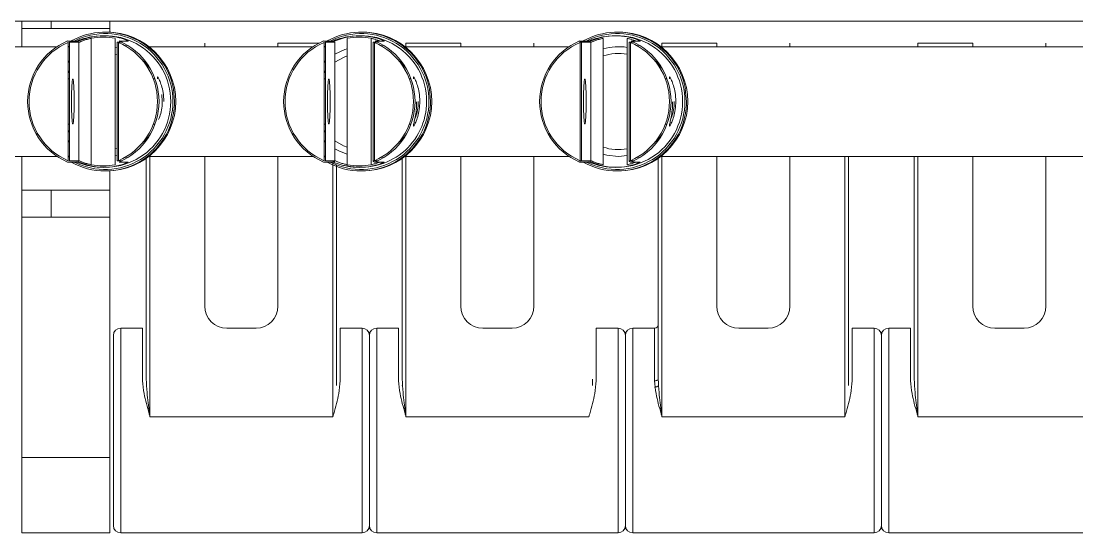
# Model space of a CAD drawing. Header units: millimetres. Extents: x 157 to 416, y 629 to 713.
# Drawn here: x 164.547 to 167.434, y 643.98 to 645.38 of the extents above; entities that cross this region are included whole.
import ezdxf

# ---------------------------------------------------------------- set-up
doc = ezdxf.new("R2010")
doc.units = ezdxf.units.MM

msp = doc.modelspace()

# ---------------------------------------------------------------- linework, layer by layer
at = {"color": 7, "linetype": 'Continuous', "lineweight": 15}
for p, q in [((164.4494, 645.3804), (169.7679, 645.3804)), ((164.5494, 645.3804), (164.5494, 645.3604)), ((164.6294, 645.3804), (164.6294, 645.3604)), ((164.7894, 645.3804), (164.7894, 645.3604)), ((164.7894, 645.3604), (164.5494, 645.3604)), ((164.5494, 645.3604), (164.5494, 645.3104)), ((164.7763, 645.3404), (164.7717, 645.3404)), ((164.7802, 645.3504), (164.7768, 645.3504)), ((164.7894, 645.3604), (164.7894, 645.3501)), ((165.4763, 645.3404), (165.4717, 645.3404)), ((165.4802, 645.3504), (165.4768, 645.3504)), ((166.1763, 645.3404), (166.1717, 645.3404)), ((166.1802, 645.3504), (166.1768, 645.3504)), ((164.6741, 645.3259), (164.6989, 645.3259)), ((164.6754, 644.9984), (164.6754, 645.3223)), ((164.6797, 645.3121), (164.6754, 645.3093)), ((164.7045, 645.3223), (164.6797, 645.3223)), ((164.6797, 645.3223), (164.6797, 644.9984)), ((164.7045, 644.9984), (164.7045, 645.3223)), ((164.7385, 645.3332), (164.7385, 644.9875)), ((164.8043, 644.9875), (164.8043, 645.3332)), ((164.8094, 644.9984), (164.8094, 645.3223)), ((164.8094, 645.3223), (164.823, 645.3223)), ((164.8132, 645.3223), (164.8132, 644.9984)), ((164.8398, 645.3259), (164.815, 645.3259)), ((164.8342, 645.3163), (164.8342, 645.3116)), ((165.0494, 645.3104), (165.0494, 645.3204)), ((165.3623, 645.3204), (165.2494, 645.3204)), ((165.2494, 645.3204), (165.2494, 645.3104)), ((165.3741, 645.3259), (165.3989, 645.3259)), ((165.3754, 644.9984), (165.3754, 645.3223)), ((165.3797, 645.3121), (165.3754, 645.3093)), ((165.4045, 645.3223), (165.3797, 645.3223)), ((165.3797, 645.3223), (165.3797, 644.9984)), ((165.4045, 644.9984), (165.4045, 645.3223)), ((165.4385, 645.3332), (165.4385, 644.9875)), ((165.5043, 644.9875), (165.5043, 645.3332)), ((165.5094, 644.9984), (165.5094, 645.3223)), ((165.5094, 645.3223), (165.523, 645.3223)), ((165.5132, 645.3223), (165.5132, 644.9984)), ((165.5398, 645.3259), (165.515, 645.3259)), ((165.5343, 645.3115), (165.5343, 645.3163)), ((165.7494, 645.3204), (165.5994, 645.3204)), ((165.5994, 645.3204), (165.5994, 645.3104)), ((165.7494, 645.3104), (165.7494, 645.3204)), ((165.9494, 645.3204), (165.9494, 645.3104)), ((166.0741, 645.3259), (166.0989, 645.3259)), ((166.0754, 644.9984), (166.0754, 645.3223)), ((166.0797, 645.3223), (166.0754, 645.3223)), ((166.0797, 645.3223), (166.0797, 644.9984)), ((166.1045, 645.3223), (166.0797, 645.3223)), ((166.1045, 644.9984), (166.1045, 645.3223)), ((166.1385, 645.3332), (166.1385, 644.9875)), ((166.2043, 644.9875), (166.2043, 645.3332)), ((166.2094, 644.9984), (166.2094, 645.3223)), ((166.2094, 645.3223), (166.223, 645.3223)), ((166.2132, 645.3223), (166.2132, 644.9984)), ((166.2398, 645.3259), (166.215, 645.3259)), ((166.2343, 645.3115), (166.2343, 645.3163)), ((166.4494, 645.3204), (166.2994, 645.3204)), ((166.2994, 645.3204), (166.2994, 645.3104)), ((166.4494, 645.3104), (166.4494, 645.3204)), ((166.6494, 645.3204), (166.6494, 645.3104)), ((167.1494, 645.3204), (166.9994, 645.3204)), ((166.9994, 645.3204), (166.9994, 645.3104)), ((167.1494, 645.3104), (167.1494, 645.3204)), ((167.3494, 645.3204), (167.3494, 645.3104)), ((164.6453, 645.3104), (164.1966, 645.3104)), ((164.8094, 645.3075), (164.8043, 645.3084)), ((164.8094, 645.2886), (164.8043, 645.2897)), ((165.3453, 645.3104), (164.8966, 645.3104)), ((166.0453, 645.3104), (165.5966, 645.3104)), ((168.6236, 645.3104), (166.2966, 645.3104)), ((164.6797, 645.2446), (164.6754, 645.2392)), ((165.3797, 645.2446), (165.3754, 645.2392)), ((164.6797, 645.2224), (164.6754, 645.2224)), ((164.9132, 645.2224), (164.9087, 645.2224)), ((165.3797, 645.2224), (165.3754, 645.2224)), ((165.6132, 645.2224), (165.6087, 645.2224)), ((166.3132, 645.2224), (166.3087, 645.2224)), ((164.933, 645.1604), (164.9315, 645.18)), ((164.6754, 645.0984), (164.6797, 645.0984)), ((164.6754, 645.0815), (164.6797, 645.0761)), ((164.9087, 645.0984), (164.9132, 645.0984)), ((165.3754, 645.0984), (165.3797, 645.0984)), ((165.3754, 645.0815), (165.3797, 645.0761)), ((165.6087, 645.0984), (165.6132, 645.0984)), ((166.3087, 645.0984), (166.3132, 645.0984)), ((164.6754, 645.0534), (164.6797, 645.0494)), ((165.3754, 645.0534), (165.3797, 645.0494)), ((164.8043, 645.0311), (164.8094, 645.0321)), ((164.1966, 645.0104), (164.6453, 645.0104)), ((164.5494, 645.0104), (164.5494, 644.918)), ((164.6989, 644.9948), (164.6741, 644.9948)), ((164.6754, 645.0114), (164.6797, 645.0086)), ((164.6797, 644.9984), (164.7045, 644.9984)), ((164.8043, 645.0123), (164.8094, 645.0132)), ((164.823, 644.9984), (164.8094, 644.9984)), ((164.815, 644.9948), (164.8398, 644.9948)), ((164.8342, 645.0092), (164.8342, 645.0044)), ((164.8894, 644.4012), (164.8894, 645.0051)), ((164.8966, 645.0104), (165.3453, 645.0104)), ((165.0494, 644.6004), (165.0494, 645.0104)), ((165.2494, 645.0104), (165.2494, 644.6004)), ((165.3989, 644.9948), (165.3741, 644.9948)), ((165.3754, 645.0114), (165.3797, 645.0086)), ((165.3797, 644.9984), (165.4045, 644.9984)), ((165.3978, 644.9984), (165.4035, 644.9958)), ((165.5134, 644.9944), (165.5382, 644.9944)), ((165.515, 644.9948), (165.5398, 644.9948)), ((165.5343, 645.0044), (165.5343, 645.0092)), ((165.5894, 644.4012), (165.5894, 645.0051)), ((165.5966, 645.0104), (166.0453, 645.0104)), ((165.7494, 644.6004), (165.7494, 645.0104)), ((165.9494, 645.0104), (165.9494, 644.6004)), ((166.0989, 644.9948), (166.0741, 644.9948)), ((166.0754, 644.9984), (166.0797, 644.9984)), ((166.0797, 644.9984), (166.1045, 644.9984)), ((166.1804, 645.0104), (166.2043, 645.0123)), ((166.2134, 644.9944), (166.2382, 644.9944)), ((166.215, 644.9948), (166.2398, 644.9948)), ((166.2343, 645.0044), (166.2343, 645.0092)), ((166.2894, 644.4012), (166.2894, 645.0051)), ((166.2966, 645.0104), (168.6236, 645.0104)), ((166.4494, 644.6004), (166.4494, 645.0104)), ((166.6494, 645.0104), (166.6494, 644.6004)), ((166.7994, 644.2977), (166.7994, 645.0104)), ((166.8094, 645.0104), (166.8094, 644.4012)), ((166.9894, 644.4012), (166.9894, 645.0104)), ((167.1494, 644.6004), (167.1494, 645.0104)), ((167.3494, 645.0104), (167.3494, 644.6004)), ((164.7717, 644.9804), (164.7763, 644.9804)), ((164.7768, 644.9704), (164.7802, 644.9704)), ((164.7894, 644.9706), (164.7894, 644.918)), ((165.3994, 644.2977), (165.3994, 644.9912)), ((165.4094, 644.9869), (165.4094, 644.4012)), ((165.4717, 644.9804), (165.4763, 644.9804)), ((165.4768, 644.9704), (165.4802, 644.9704)), ((166.1717, 644.9804), (166.1763, 644.9804)), ((166.1768, 644.9704), (166.1802, 644.9704)), ((164.7894, 644.918), (164.5494, 644.918)), ((164.5494, 644.918), (164.5494, 644.8441)), ((164.6294, 644.918), (164.6294, 644.8441)), ((164.7894, 644.918), (164.7894, 644.8441)), ((164.5494, 644.8441), (164.5494, 644.1864)), ((164.7894, 644.8441), (164.5494, 644.8441)), ((164.7894, 644.8441), (164.7894, 644.1864)), ((164.8794, 644.5404), (164.8194, 644.5404)), ((164.8794, 644.3964), (164.8794, 644.5404)), ((165.1894, 644.5404), (165.1094, 644.5404)), ((165.4094, 644.5504), (165.4094, 644.3836)), ((165.4794, 644.5404), (165.4194, 644.5404)), ((165.4194, 644.5404), (165.4194, 644.3964)), ((165.5794, 644.5404), (165.5194, 644.5404)), ((165.5794, 644.3964), (165.5794, 644.5404)), ((165.8894, 644.5404), (165.8094, 644.5404)), ((166.1794, 644.5404), (166.1194, 644.5404)), ((166.1194, 644.5404), (166.1194, 644.3964)), ((166.2794, 644.5404), (166.2194, 644.5404)), ((166.5894, 644.5404), (166.5094, 644.5404)), ((166.8794, 644.5404), (166.8194, 644.5404)), ((166.8194, 644.5404), (166.8194, 644.3964)), ((166.9794, 644.5404), (166.9194, 644.5404)), ((166.9794, 644.3964), (166.9794, 644.5404)), ((167.2894, 644.5404), (167.2094, 644.5404)), ((164.7994, 644.2604), (164.7994, 644.5204)), ((165.4994, 644.2604), (165.4994, 644.5204)), ((166.1994, 644.5204), (166.1994, 644.2604)), ((166.8994, 644.2604), (166.8994, 644.5204)), ((165.4094, 644.3836), (165.4094, 644.4012)), ((166.1094, 644.4012), (166.1094, 644.3836)), ((166.8094, 644.4012), (166.8094, 644.3836)), ((165.5895, 644.3804), (165.5894, 644.3836)), ((164.8994, 644.2977), (165.3994, 644.2977)), ((165.5994, 644.2977), (166.0994, 644.2977)), ((166.2994, 644.2977), (166.7994, 644.2977)), ((166.9994, 644.2977), (167.4994, 644.2977)), ((164.7994, 644.0004), (164.7994, 644.2604)), ((165.4994, 644.0004), (165.4994, 644.2604)), ((166.1994, 644.2604), (166.1994, 644.0004)), ((166.8994, 644.0004), (166.8994, 644.2604)), ((164.5494, 644.1864), (164.5494, 643.9804)), ((164.7894, 644.1864), (164.5494, 644.1864)), ((164.7894, 644.1864), (164.7894, 643.9804)), ((164.5494, 643.9804), (164.7894, 643.9804)), ((164.8194, 643.9804), (165.4794, 643.9804)), ((165.5194, 643.9804), (166.1794, 643.9804)), ((166.2194, 643.9804), (166.8794, 643.9804)), ((166.9194, 643.9804), (167.5794, 643.9804))]:
    msp.add_line(p, q, dxfattribs=at)
at = {"color": 8, "linetype": 'Continuous', "lineweight": 15}
for p, q in [((165.5342, 645.3163), (165.5342, 645.3116)), ((166.2342, 645.3163), (166.2342, 645.3116)), ((164.8994, 645.0104), (164.8994, 644.2977)), ((165.523, 644.9984), (165.5094, 644.9984)), ((165.5342, 645.0092), (165.5342, 645.0044)), ((165.5994, 645.0104), (165.5994, 644.2977)), ((166.223, 644.9984), (166.2094, 644.9984)), ((166.2342, 645.0092), (166.2342, 645.0044)), ((166.2994, 645.0104), (166.2994, 644.2977)), ((166.9994, 645.0104), (166.9994, 644.2977)), ((164.8194, 644.5404), (164.8194, 644.2604)), ((165.4794, 644.2604), (165.4794, 644.5404)), ((165.5194, 644.5404), (165.5194, 644.2604)), ((166.1794, 644.2604), (166.1794, 644.5404)), ((166.2194, 644.5404), (166.2194, 644.2604)), ((166.2794, 644.3964), (166.2794, 644.5404)), ((166.8794, 644.2604), (166.8794, 644.5404)), ((166.9194, 644.5404), (166.9194, 644.2604)), ((164.8194, 644.2604), (164.8194, 643.9804)), ((165.4794, 643.9804), (165.4794, 644.2604)), ((165.5194, 644.2604), (165.5194, 643.9804)), ((166.1794, 643.9804), (166.1794, 644.2604)), ((166.2194, 644.2604), (166.2194, 643.9804)), ((166.8794, 643.9804), (166.8794, 644.2604)), ((166.9194, 644.2604), (166.9194, 643.9804))]:
    msp.add_line(p, q, dxfattribs=at)
at = {"color": 7, "linetype": 'Continuous', "lineweight": 15, "flags": 128}
for points in [[(165.4385, 645.3043), (165.4326, 645.3025), (165.4045, 645.2896)], [(165.4385, 645.285), (165.4285, 645.2811), (165.4045, 645.2676)], [(164.6797, 645.2713), (164.6775, 645.2693), (164.6754, 645.2673)], [(164.8999, 645.2508), (164.8834, 645.2693), (164.8792, 645.2731)], [(165.3797, 645.2713), (165.3775, 645.2693), (165.3754, 645.2673)], [(165.5999, 645.2508), (165.5834, 645.2693), (165.5792, 645.2731)], [(166.2994, 645.2513), (166.2834, 645.2693), (166.2792, 645.2731)], [(164.6845, 645.1604), (164.6847, 645.1816), (164.6854, 645.2002), (164.6865, 645.2141), (164.6878, 645.2214), (164.6892, 645.2214), (164.6905, 645.2141), (164.6915, 645.2002), (164.6922, 645.1816), (164.6925, 645.1604), (164.6922, 645.1392), (164.6915, 645.1205), (164.6905, 645.1067), (164.6892, 645.0993), (164.6878, 645.0993), (164.6865, 645.1067), (164.6854, 645.1205), (164.6847, 645.1392), (164.6845, 645.1604)], [(165.3845, 645.1604), (165.3847, 645.1816), (165.3854, 645.2002), (165.3865, 645.2141), (165.3878, 645.2214), (165.3892, 645.2214), (165.3905, 645.2141), (165.3915, 645.2002), (165.3922, 645.1816), (165.3925, 645.1604), (165.3922, 645.1392), (165.3915, 645.1205), (165.3905, 645.1067), (165.3892, 645.0993), (165.3878, 645.0993), (165.3865, 645.1067), (165.3854, 645.1205), (165.3847, 645.1392), (165.3845, 645.1604)], [(166.0845, 645.1604), (166.0847, 645.1816), (166.0854, 645.2002), (166.0865, 645.2141), (166.0878, 645.2214), (166.0892, 645.2214), (166.0905, 645.2141), (166.0915, 645.2002), (166.0922, 645.1816), (166.0925, 645.1604), (166.0922, 645.1392), (166.0915, 645.1205), (166.0905, 645.1067), (166.0892, 645.0993), (166.0878, 645.0993), (166.0865, 645.1067), (166.0854, 645.1205), (166.0847, 645.1392), (166.0845, 645.1604)], [(164.8792, 645.0476), (164.8945, 645.0633), (164.8999, 645.07)], [(165.4045, 645.0531), (165.4285, 645.0396), (165.4385, 645.0358)], [(165.5792, 645.0476), (165.5945, 645.0633), (165.5999, 645.07)], [(166.2792, 645.0476), (166.2945, 645.0633), (166.2994, 645.0694)], [(165.4045, 645.0311), (165.4176, 645.0242), (165.4385, 645.0164)], [(165.5382, 644.9944), (165.5388, 644.9945), (165.5398, 644.9948)], [(166.1385, 645.0164), (166.1483, 645.0139), (166.1804, 645.0104)], [(166.2382, 644.9944), (166.2388, 644.9945), (166.2398, 644.9948)], [(166.2794, 644.3964), (166.2814, 644.3965), (166.2833, 644.3968), (166.285, 644.3972), (166.2865, 644.3978), (166.2878, 644.3985), (166.2887, 644.3994), (166.2893, 644.4003), (166.2894, 644.4012)], [(166.2794, 644.3794), (166.2814, 644.3795), (166.2833, 644.3797), (166.285, 644.3801), (166.2865, 644.3806), (166.2878, 644.3813), (166.2887, 644.382), (166.2893, 644.3828), (166.2894, 644.3836)]]:
    msp.add_lwpolyline(points, dxfattribs=at)
at = {"color": 8, "linetype": 'Continuous', "lineweight": 15, "flags": 128}
for points in [[(164.9633, 645.1947), (164.9664, 645.1604), (164.9663, 645.1529)], [(165.6633, 645.1947), (165.6664, 645.1604), (165.6663, 645.1529)], [(166.3633, 645.1947), (166.3664, 645.1604), (166.3663, 645.1529)]]:
    msp.add_lwpolyline(points, dxfattribs=at)
at = {"color": 7, "linetype": 'Continuous', "lineweight": 15}
for centre, radius, start, end in [((164.7768, 645.1607), 0.1896, 10.3145, 119.362), ((164.7766, 645.1607), 0.1856, 359.8934, 117.0929), ((164.7763, 645.1607), 0.1797, 359.9071, 115.8925), ((164.7717, 645.1611), 0.1793, 79.1707, 100.8293), ((164.7799, 645.1604), 0.19, 270.0963, 89.9037), ((165.4768, 645.1607), 0.1896, 10.3149, 119.3617), ((165.4766, 645.1607), 0.1856, 359.8937, 117.0927), ((165.4763, 645.1607), 0.1797, 359.9071, 115.8925), ((165.4717, 645.1611), 0.1793, 79.1709, 100.8291), ((165.4799, 645.1604), 0.19, 270.0963, 89.9037), ((166.1768, 645.1607), 0.1896, 10.3145, 119.362), ((166.1766, 645.1607), 0.1856, 359.8936, 117.0927), ((166.1763, 645.1607), 0.1797, 359.9071, 115.8925), ((166.1717, 645.1611), 0.1793, 79.1707, 100.8293), ((166.1799, 645.1604), 0.19, 270.0963, 89.9037), ((164.745, 645.1604), 0.1801, 113.177, 246.823), ((164.7448, 645.1604), 0.1761, 113.1767, 246.8233), ((164.7714, 645.1611), 0.1753, 79.1707, 100.8293), ((164.7438, 645.1604), 0.1761, 293.177, 66.823), ((164.7441, 645.1604), 0.1801, 293.1769, 66.8231), ((165.445, 645.1604), 0.1801, 113.177, 246.823), ((165.4448, 645.1604), 0.1761, 113.1768, 246.8232), ((165.4714, 645.1611), 0.1753, 79.1707, 100.8293), ((165.4438, 645.1604), 0.1761, 293.177, 66.823), ((165.4441, 645.1604), 0.1801, 293.1767, 66.8233), ((166.145, 645.1604), 0.1801, 113.177, 246.823), ((166.1448, 645.1604), 0.1761, 113.1768, 246.8232), ((166.0893, 645.3293), 0.0155, 192.3327, 206.7793), ((166.1438, 645.1604), 0.1761, 293.177, 66.823), ((166.1441, 645.1604), 0.1801, 293.1767, 66.8233), ((166.1804, 645.161), 0.1494, 80.7951, 106.3149), ((166.1804, 645.1609), 0.131, 79.4867, 108.6887), ((164.7768, 645.16), 0.1896, 240.6315, 357.8663), ((164.7765, 645.1601), 0.1856, 242.9225, 0.0912), ((164.7763, 645.1601), 0.1797, 244.1075, 0.0929), ((165.4768, 645.16), 0.1896, 240.6314, 357.8665), ((165.4765, 645.1601), 0.1856, 242.9226, 0.091), ((165.4762, 645.1601), 0.1797, 257.7262, 0.0751), ((166.1768, 645.16), 0.1896, 240.6314, 357.8666), ((166.1765, 645.1601), 0.1856, 242.9226, 0.0911), ((166.1763, 645.1601), 0.1797, 244.1075, 0.0929), ((166.1804, 645.1598), 0.131, 251.3113, 280.5133), ((165.4005, 644.9984), 0.00399, 246.9313, 0.099), ((165.5134, 644.9984), 0.00399, 179.9073, 293.0624), ((166.0893, 644.9915), 0.0155, 153.2205, 167.6674), ((166.2134, 644.9984), 0.00399, 179.9103, 293.0594), ((164.7717, 645.1596), 0.1793, 259.1707, 280.8293), ((164.7714, 645.1596), 0.1753, 259.1707, 280.8293), ((165.4533, 644.9836), 0.0153, 165.4467, 180.32), ((165.4717, 645.1596), 0.1793, 259.1708, 280.8292), ((165.4714, 645.1596), 0.1753, 259.1707, 280.8293), ((166.1717, 645.1596), 0.1793, 259.1707, 280.8293), ((165.1094, 644.6004), 0.06, 180, 270), ((165.1894, 644.6004), 0.06, 270, 0), ((165.8094, 644.6004), 0.06, 180, 270), ((165.8894, 644.6004), 0.06, 270, 0), ((166.5094, 644.6004), 0.06, 180, 270), ((166.5894, 644.6004), 0.06, 270, 0), ((167.2094, 644.6004), 0.06, 180, 270), ((167.2894, 644.6004), 0.06, 270, 0), ((164.8194, 644.5204), 0.02, 90, 180), ((165.4794, 644.5204), 0.02, 0, 90), ((165.5194, 644.5204), 0.02, 90, 180), ((166.1794, 644.5204), 0.02, 0, 90), ((166.2194, 644.5204), 0.02, 90, 180), ((166.2794, 644.5504), 0.01, 270, 0), ((166.8794, 644.5204), 0.02, 0, 90), ((166.9194, 644.5204), 0.02, 90, 180), ((164.8194, 644.0004), 0.02, 180, 270), ((165.4794, 644.0004), 0.02, 270, 0), ((165.5194, 644.0004), 0.02, 180, 270), ((166.1794, 644.0004), 0.02, 270, 0), ((166.2194, 644.0004), 0.02, 180, 270), ((166.8794, 644.0004), 0.02, 270, 0), ((166.9194, 644.0004), 0.02, 180, 270)]:
    msp.add_arc(centre, radius, start, end, dxfattribs=at)
for points, knots in [([(164.6989, 645.3259), (164.6995, 645.3261), (164.7007, 645.3264), (164.7069, 645.3287), (164.7158, 645.3316), (164.7266, 645.3348), (164.7344, 645.3364), (164.738, 645.3372)], [0, 0, 0, 0, 0.194109, 0.387864, 0.591522, 0.812507, 1, 1, 1, 1]), ([(164.7385, 645.3332), (164.7348, 645.3324), (164.7273, 645.3306), (164.7173, 645.3272), (164.7095, 645.3241), (164.7054, 645.3225), (164.7047, 645.3223), (164.7045, 645.3223)], [0, 0, 0, 0, 0.220807, 0.441319, 0.668034, 0.888252, 1, 1, 1, 1]), ([(164.8053, 645.3372), (164.8096, 645.3362), (164.8181, 645.3344), (164.829, 645.3309), (164.8367, 645.3278), (164.8399, 645.3261), (164.8398, 645.326), (164.8398, 645.3259)], [0, 0, 0, 0, 0.225762, 0.451388, 0.679642, 0.897417, 1, 1, 1, 1]), ([(165.3989, 645.3259), (165.3995, 645.3261), (165.4007, 645.3264), (165.4069, 645.3287), (165.4158, 645.3316), (165.4266, 645.3348), (165.4344, 645.3364), (165.438, 645.3372)], [0, 0, 0, 0, 0.1941098, 0.3878711, 0.5915298, 0.8125066, 1, 1, 1, 1]), ([(165.5271, 645.3259), (165.5257, 645.3266), (165.522, 645.3282), (165.5139, 645.331), (165.5073, 645.3325), (165.5043, 645.3332)], [0, 0, 0, 0, 0.254354, 0.666985, 1, 1, 1, 1]), ([(165.5053, 645.3372), (165.5096, 645.3362), (165.5181, 645.3344), (165.529, 645.3309), (165.5367, 645.3278), (165.5399, 645.3261), (165.5398, 645.326), (165.5398, 645.3259)], [0, 0, 0, 0, 0.225755, 0.451383, 0.679639, 0.897416, 1, 1, 1, 1]), ([(166.0989, 645.3259), (166.0995, 645.3261), (166.1007, 645.3264), (166.1069, 645.3287), (166.1158, 645.3316), (166.1266, 645.3348), (166.1344, 645.3364), (166.138, 645.3372)], [0, 0, 0, 0, 0.194108, 0.387867, 0.591524, 0.812499, 1, 1, 1, 1]), ([(166.1385, 645.3332), (166.1348, 645.3324), (166.1273, 645.3306), (166.1173, 645.3272), (166.1095, 645.3241), (166.1054, 645.3225), (166.1047, 645.3223), (166.1045, 645.3223)], [0, 0, 0, 0, 0.220797, 0.441319, 0.668028, 0.888252, 1, 1, 1, 1]), ([(166.2271, 645.3259), (166.2257, 645.3266), (166.222, 645.3282), (166.2139, 645.331), (166.2073, 645.3325), (166.2043, 645.3332)], [0, 0, 0, 0, 0.254354, 0.666985, 1, 1, 1, 1]), ([(166.2053, 645.3372), (166.2096, 645.3362), (166.2181, 645.3344), (166.229, 645.3309), (166.2367, 645.3278), (166.2399, 645.3261), (166.2398, 645.326), (166.2398, 645.3259)], [0, 0, 0, 0, 0.225764, 0.4513837, 0.679639, 0.8974157, 1, 1, 1, 1]), ([(164.9204, 645.222), (164.9199, 645.2244), (164.919, 645.2291), (164.9212, 645.227), (164.9256, 645.2188), (164.931, 645.2047), (164.936, 645.1847), (164.9368, 645.1687), (164.9372, 645.1604)], [0, 0, 0, 0, 0.170623, 0.327203, 0.479085, 0.640734, 0.813913, 1, 1, 1, 1]), ([(165.6204, 645.222), (165.6199, 645.2244), (165.619, 645.2291), (165.6212, 645.227), (165.6256, 645.2188), (165.631, 645.2047), (165.636, 645.1847), (165.6368, 645.1687), (165.6372, 645.1604)], [0, 0, 0, 0, 0.170623, 0.327203, 0.479085, 0.640735, 0.813913, 1, 1, 1, 1]), ([(166.3204, 645.222), (166.3199, 645.2244), (166.319, 645.2291), (166.3212, 645.227), (166.3256, 645.2188), (166.331, 645.2047), (166.336, 645.1847), (166.3368, 645.1687), (166.3372, 645.1604)], [0, 0, 0, 0, 0.170623, 0.327204, 0.479085, 0.640734, 0.813913, 1, 1, 1, 1]), ([(164.9231, 645.1108), (164.9242, 645.1134), (164.9271, 645.1202), (164.9314, 645.1367), (164.9329, 645.1516), (164.933, 645.1595), (164.933, 645.1604)], [0, 0, 0, 0, 0.231268, 0.59812, 0.957561, 1, 1, 1, 1]), ([(165.6372, 645.1604), (165.6369, 645.1529), (165.6363, 645.1381), (165.6317, 645.1182), (165.626, 645.1026), (165.6211, 645.0935), (165.6191, 645.092), (165.62, 645.0975), (165.6228, 645.109), (165.6262, 645.1262), (165.6286, 645.1443), (165.6284, 645.1559), (165.6284, 645.1596)], [0, 0, 0, 0, 0.105569, 0.211011, 0.319695, 0.430157, 0.533466, 0.629805, 0.728779, 0.83589, 0.94665, 1, 1, 1, 1]), ([(165.6231, 645.1108), (165.6242, 645.1134), (165.6271, 645.1202), (165.6314, 645.1367), (165.6329, 645.1516), (165.633, 645.1595), (165.633, 645.1604)], [0, 0, 0, 0, 0.231268, 0.59812, 0.957561, 1, 1, 1, 1]), ([(166.3372, 645.1604), (166.3369, 645.1529), (166.3363, 645.1381), (166.3317, 645.1182), (166.326, 645.1026), (166.3211, 645.0935), (166.3191, 645.092), (166.32, 645.0975), (166.3228, 645.109), (166.3262, 645.1262), (166.3286, 645.1443), (166.3284, 645.1559), (166.3284, 645.1596)], [0, 0, 0, 0, 0.105569, 0.211011, 0.319695, 0.430157, 0.533466, 0.629805, 0.72878, 0.83589, 0.94665, 1, 1, 1, 1]), ([(166.3231, 645.1108), (166.3242, 645.1134), (166.3271, 645.1202), (166.3314, 645.1367), (166.3329, 645.1516), (166.333, 645.1595), (166.333, 645.1604)], [0, 0, 0, 0, 0.231268, 0.59812, 0.957561, 1, 1, 1, 1]), ([(164.738, 644.9836), (164.7337, 644.9845), (164.725, 644.9863), (164.7133, 644.9898), (164.7044, 644.993), (164.6999, 644.9946), (164.6991, 644.9947), (164.6989, 644.9948)], [0, 0, 0, 0, 0.225762, 0.451361, 0.67962, 0.897445, 1, 1, 1, 1]), ([(164.7045, 644.9984), (164.705, 644.9983), (164.7061, 644.998), (164.7115, 644.9958), (164.7193, 644.9928), (164.7287, 644.9898), (164.7355, 644.9882), (164.7385, 644.9875)], [0, 0, 0, 0, 0.196064, 0.391748, 0.597761, 0.820358, 1, 1, 1, 1]), ([(164.8398, 644.9948), (164.8396, 644.9946), (164.8394, 644.9943), (164.8346, 644.9921), (164.8268, 644.9891), (164.8166, 644.9859), (164.8089, 644.9843), (164.8053, 644.9836)], [0, 0, 0, 0, 0.1941287, 0.3878583, 0.5915186, 0.8124999, 1, 1, 1, 1]), ([(165.438, 644.9836), (165.4337, 644.9845), (165.425, 644.9863), (165.4133, 644.9898), (165.4044, 644.993), (165.3999, 644.9946), (165.3991, 644.9947), (165.3989, 644.9948)], [0, 0, 0, 0, 0.225762, 0.451361, 0.67962, 0.897445, 1, 1, 1, 1]), ([(165.4045, 644.9984), (165.405, 644.9983), (165.4061, 644.998), (165.4115, 644.9958), (165.4193, 644.9928), (165.4287, 644.9898), (165.4355, 644.9882), (165.4385, 644.9875)], [0, 0, 0, 0, 0.196067, 0.391746, 0.597759, 0.820357, 1, 1, 1, 1]), ([(165.5043, 644.9875), (165.508, 644.9884), (165.5152, 644.9901), (165.5228, 644.9928), (165.5257, 644.9941), (165.5264, 644.9944)], [0, 0, 0, 0, 0.4266779, 0.8528246, 1, 1, 1, 1]), ([(165.5398, 644.9948), (165.5396, 644.9946), (165.5394, 644.9943), (165.5346, 644.9921), (165.5268, 644.9891), (165.5166, 644.9859), (165.5089, 644.9843), (165.5053, 644.9836)], [0, 0, 0, 0, 0.194131, 0.387862, 0.591524, 0.812508, 1, 1, 1, 1]), ([(166.138, 644.9836), (166.1337, 644.9845), (166.125, 644.9863), (166.1133, 644.9898), (166.1044, 644.993), (166.0999, 644.9946), (166.0991, 644.9947), (166.0989, 644.9948)], [0, 0, 0, 0, 0.22577, 0.451367, 0.679624, 0.897446, 1, 1, 1, 1]), ([(166.1045, 644.9984), (166.105, 644.9983), (166.1061, 644.998), (166.1115, 644.9958), (166.1193, 644.9928), (166.1287, 644.9898), (166.1355, 644.9882), (166.1385, 644.9875)], [0, 0, 0, 0, 0.1960677, 0.3917466, 0.5977688, 0.8203568, 1, 1, 1, 1]), ([(166.2043, 644.9875), (166.208, 644.9884), (166.2152, 644.9901), (166.2228, 644.9928), (166.2257, 644.9941), (166.2264, 644.9944)], [0, 0, 0, 0, 0.4266779, 0.8528246, 1, 1, 1, 1]), ([(166.2398, 644.9948), (166.2396, 644.9946), (166.2394, 644.9943), (166.2346, 644.9921), (166.2268, 644.9891), (166.2166, 644.9859), (166.2089, 644.9843), (166.2053, 644.9836)], [0, 0, 0, 0, 0.194128, 0.387859, 0.591527, 0.812509, 1, 1, 1, 1]), ([(164.8994, 644.2977), (164.8994, 644.2978), (164.8986, 644.3007), (164.8927, 644.3222), (164.8829, 644.3557), (164.8804, 644.3848), (164.8794, 644.3964)], [0, 0, 0, 0, 0.004442, 0.083866, 0.634867, 1, 1, 1, 1]), ([(164.8894, 644.4012), (164.8899, 644.3889), (164.8912, 644.3584), (164.896, 644.3238), (164.8989, 644.3015), (164.8994, 644.2979), (164.8994, 644.2977)], [0, 0, 0, 0, 0.362522, 0.896848, 0.99549, 1, 1, 1, 1]), ([(165.4194, 644.3964), (165.4185, 644.3848), (165.416, 644.3557), (165.4062, 644.3222), (165.4003, 644.3007), (165.3995, 644.2978), (165.3994, 644.2977)], [0, 0, 0, 0, 0.365133, 0.916134, 0.99556, 1, 1, 1, 1]), ([(165.5994, 644.2977), (165.5994, 644.2978), (165.5986, 644.3007), (165.5927, 644.3222), (165.5829, 644.3557), (165.5804, 644.3848), (165.5794, 644.3964)], [0, 0, 0, 0, 0.00444, 0.083866, 0.634868, 1, 1, 1, 1]), ([(165.5894, 644.4012), (165.5899, 644.3889), (165.5912, 644.3584), (165.596, 644.3238), (165.5989, 644.3015), (165.5994, 644.2979), (165.5994, 644.2977)], [0, 0, 0, 0, 0.362522, 0.896848, 0.99549, 1, 1, 1, 1]), ([(166.1194, 644.3964), (166.1185, 644.3848), (166.116, 644.3557), (166.1062, 644.3222), (166.1003, 644.3007), (166.0995, 644.2978), (166.0994, 644.2977)], [0, 0, 0, 0, 0.365133, 0.916134, 0.99556, 1, 1, 1, 1]), ([(166.2994, 644.2977), (166.2994, 644.2978), (166.2986, 644.3007), (166.2927, 644.3222), (166.2829, 644.3557), (166.2804, 644.3848), (166.2794, 644.3964)], [0, 0, 0, 0, 0.00444, 0.083866, 0.634868, 1, 1, 1, 1]), ([(166.2894, 644.4012), (166.2899, 644.3889), (166.2912, 644.3584), (166.296, 644.3238), (166.2989, 644.3015), (166.2994, 644.2979), (166.2994, 644.2977)], [0, 0, 0, 0, 0.362522, 0.896848, 0.99549, 1, 1, 1, 1]), ([(166.8194, 644.3964), (166.8185, 644.3848), (166.816, 644.3557), (166.8062, 644.3222), (166.8003, 644.3007), (166.7995, 644.2978), (166.7994, 644.2977)], [0, 0, 0, 0, 0.365132, 0.916134, 0.99556, 1, 1, 1, 1]), ([(166.9994, 644.2977), (166.9994, 644.2978), (166.9986, 644.3007), (166.9927, 644.3222), (166.9829, 644.3557), (166.9804, 644.3848), (166.9794, 644.3964)], [0, 0, 0, 0, 0.00444, 0.083866, 0.634867, 1, 1, 1, 1]), ([(166.9894, 644.4012), (166.9899, 644.3889), (166.9912, 644.3584), (166.996, 644.3238), (166.9989, 644.3015), (166.9994, 644.2979), (166.9994, 644.2977)], [0, 0, 0, 0, 0.362522, 0.896848, 0.99549, 1, 1, 1, 1])]:
    msp.add_open_spline(points, degree=3, knots=knots, dxfattribs=at)

doc.saveas('drawing.dxf')
